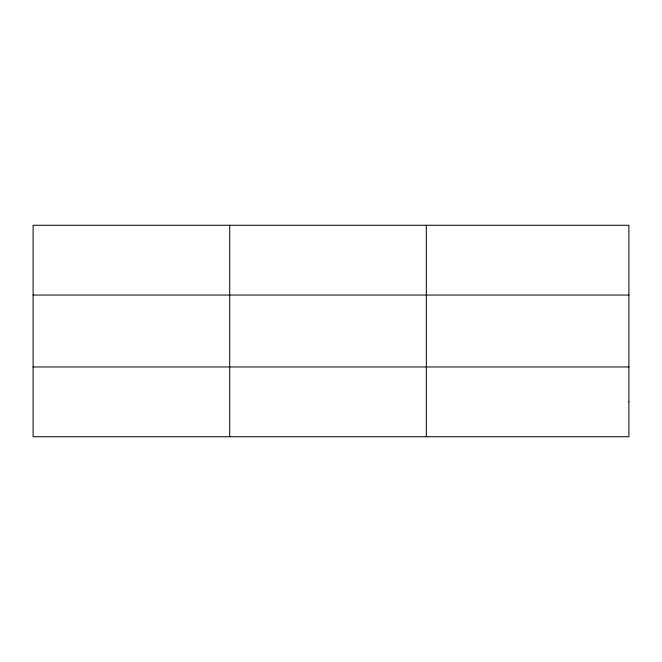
<?xml version="1.0" encoding="UTF-8"?>
<svg xmlns="http://www.w3.org/2000/svg" width="662" height="662" viewBox="0 0 662 662"><rect width="100%" height="100%" fill="white"/><g stroke="black" fill="none" stroke-linecap="round" stroke-linejoin="round"><path stroke-width="0.99" d="M229.714 436.738L229.714 225.262M426.328 436.738L426.328 225.262M33.1 295.045L628.9 295.045M33.1 366.955L628.9 366.955M628.9 401.842L628.9 436.738L33.1 436.738L33.1 225.262L628.9 225.262L628.9 401.842"/></g></svg>
